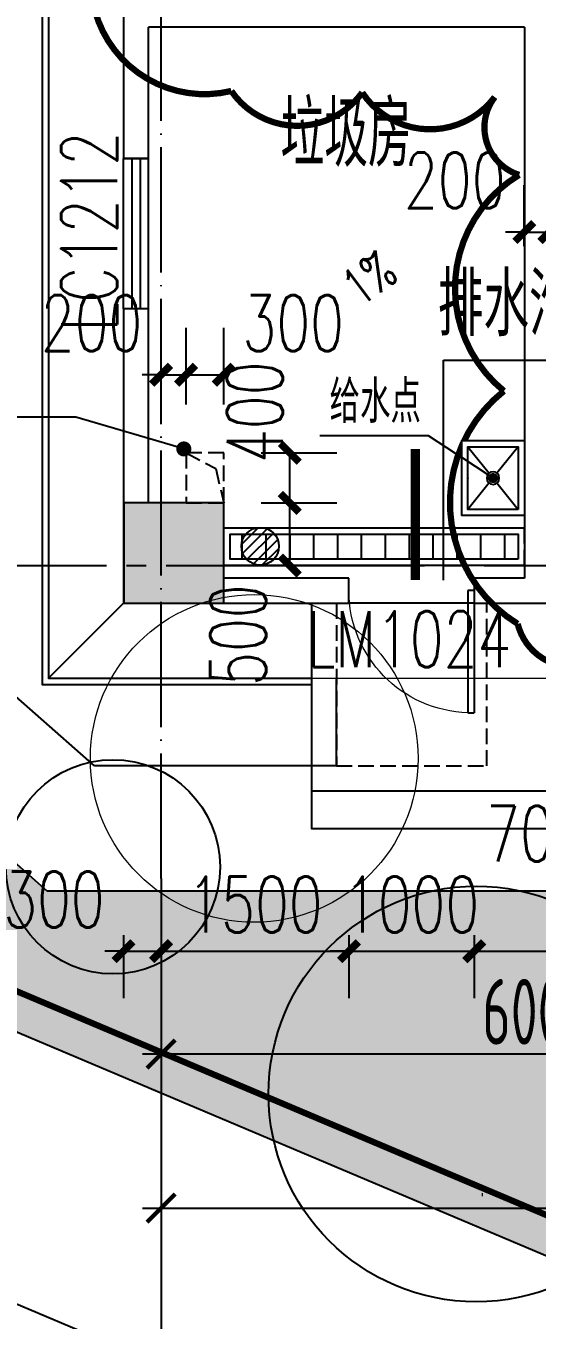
# Model space of a CAD drawing. Header units: millimetres. Extents: x -1048436 to -185795, y -983427 to 400387.
# Drawn here: x -754442 to -750361, y -511119 to -500785 of the extents above; entities that cross this region are included whole.
import ezdxf

# ---------------------------------------------------------------- set-up
doc = ezdxf.new("R2010")
doc.units = ezdxf.units.MM
doc.header["$LTSCALE"] = 500
for name, pattern in [('CENTER', [50.8, 31.75, -6.35, 6.35, -6.35]), ('DASH', [0.35, 0.25, -0.1]), ('DASHDOT', [25.4, 12.7, -6.35, 0, -6.35]), ('一层轴网$0$1#游泳馆轴网$0$DOTE', [2.42, 2, -0.2, 0.02, -0.2]), ('一层轴网$0$CENTER', [50.8, 31.75, -6.35, 6.35, -6.35])]:
    doc.linetypes.add(name, pattern=pattern)
for name, color, linetype in [('A绿-1', 94, 'Continuous'), ('COLUMN', 254, 'Continuous'), ('DIM_LEAD', 3, 'Continuous'), ('DIM_SYMB', 3, 'Continuous'), ('P-COM-地漏', 2, 'Continuous'), ('PUB_DIM', 3, 'Continuous'), ('PUB_HATCH', 8, 'Continuous'), ('PUB_TEXT', 7, 'Continuous'), ('WINDOW', 4, 'Continuous'), ('WINDOW_TEXT', 7, 'Continuous'), ('一层轴网$0$1#游泳馆轴网$0$建-轴线', 1, '一层轴网$0$1#游泳馆轴网$0$DOTE'), ('一层轴网$0$建-符号', 150, 'Continuous'), ('一层轴网$0$建-轴线', 1, '一层轴网$0$CENTER'), ('室外道路', 44, 'Continuous'), ('建-墙', 254, 'Continuous'), ('建-屋面-排水沟落水口', 175, 'Continuous'), ('建-排水沟', 181, 'Continuous'), ('建-文字', 4, 'Continuous'), ('建-洁具', 55, 'Continuous'), ('建-符号', 13, 'Continuous'), ('建-符号-箭头', 13, 'Continuous'), ('建-符号-门编号', 13, 'Continuous'), ('建-门扇', 32, 'Continuous'), ('建筑-洞口', 3, 'Continuous'), ('放坡线', 50, 'DASH'), ('景-平面-绿化填充', 56, 'Continuous'), ('景-软景-乔木', 85, 'Continuous')]:
    doc.layers.add(name, color=color, linetype=linetype)
doc.layers.add('R_道路系统线', color=251, linetype='DASHDOT', lineweight=0)
doc.layers.add('体育', color=243, linetype='Continuous', lineweight=13)
doc.layers.add('建-非打-01', color=6, linetype='Continuous', plot=False)
doc.styles.add('_TCH_DIM', font='SIMPLEX', dxfattribs={"bigfont": 'GBCBIG'})
doc.styles.add('_TCH_DIM_T3', font='SIMPLEX', dxfattribs={"width": 0.705882, "bigfont": 'GBCBIG'})
doc.styles.add('_TCH_WINDOW', font='SIMPLEX', dxfattribs={"height": 3.5, "bigfont": 'GBCBIG'})
doc.styles.add('XD2008', font='xd-hzs.shx', dxfattribs={"width": 0.7, "bigfont": 'xd-hztxt.shx'})
doc.styles.add('一层轴网$0$XD2008_T3', font='xd-hzs.shx', dxfattribs={"width": 0.7, "bigfont": 'xd-hztxt.shx'})
doc.dimstyles.new('_TCH_ARCH&&150', dxfattribs={"dimtxt": 446.25, "dimasz": 150, "dimexe": 375, "dimexo": 450, "dimgap": 150, "dimtad": 1, "dimdec": 0, "dimzin": 0, "dimdsep": 46, "dimtxsty": '_TCH_DIM_T3', "dimblk": 'ARCHTICK', "dimcen": 0.09, "dimclrt": 7, "dimazin": 2, "dimtfac": 1, "dimtdec": 0, "dimtix": 1, "dimtmove": 2, "dimatfit": 3, "dimldrblk": 'ARCHTICK', "dimfxl": 1, "dimtolj": 1, "dimtzin": 0, "dimarcsym": 0})
doc.dimstyles.new('一层轴网$0$XD100&&150', dxfattribs={"dimtxt": 525, "dimasz": 225, "dimexe": 150, "dimexo": 150, "dimgap": 75, "dimtad": 1, "dimdec": 0, "dimdsep": 46, "dimtxsty": '一层轴网$0$XD2008_T3', "dimblk": '一层轴网$0$_ARCHTICK', "dimcen": 2.5, "dimdle": 150, "dimclrt": 7, "dimaunit": 1, "dimadec": 0, "dimazin": 0, "dimtfac": 1, "dimtdec": 0, "dimtix": 1, "dimtmove": 0, "dimatfit": 3, "dimfxl": 1, "dimtolj": 1, "dimtzin": 0, "dimarcsym": 0})
pattern_1 = [(90, (-26937.1, -803185.1), (-997.7955, 997.7955), [264.5807, -1731.0102]), (45, (-26937.1, -803185.1), (-997.7962, 997.7962), [264.5807, -1146.5161]), (135, (-26937.1, -803185.1), (-997.7962, -997.7962), [264.5807, -1146.5161])]

# ---------------------------------------------------------------- blocks, each defined once
blk = doc.blocks.new('桃花心木')
at = {"layer": 'A绿-1', "color": 0}
blk.add_circle((-18.3, -13.6), 1106, dxfattribs=at)
blk = doc.blocks.new('A6')
at = {"layer": 'A绿-1', "color": 0, "lineweight": 0}
blk.add_circle((8.4, 2), 1006.4, dxfattribs=at)
blk = doc.blocks.new('001')
at = {"layer": 'A绿-1', "color": 0}
blk.add_circle((0, 0), 1069, dxfattribs=at)
blk = doc.blocks.new('fdhgh')
at = {"layer": '景-平面-绿化填充'}
h = blk.add_hatch(dxfattribs=at)
h.set_pattern_fill('GRASS', color=256, scale=500, style=0)
h.set_pattern_definition(pattern_1)
edge = h.paths.add_edge_path()
edge.add_line((-1391918, -533384), (-1391918, -500074))
edge.add_line((-1391918, -500074), (-1392920, -492192))
edge.add_line((-1392920, -492192), (-1460021, -492192))
edge.add_line((-1460021, -492192), (-1460021, -494283))
edge.add_arc((-1458021, -494283), 2000, 180, 270)
edge.add_line((-1458021, -496283), (-1434821, -496283))
edge.add_line((-1434821, -496283), (-1434821, -501283))
edge.add_line((-1434821, -501283), (-1452821, -501283))
edge.add_line((-1452821, -501283), (-1452821, -499283))
edge.add_line((-1452821, -499283), (-1458021, -499283))
edge.add_arc((-1458021, -501283), 2000, 90, 180)
edge.add_line((-1460021, -501283), (-1460021, -502283))
edge.add_line((-1460021, -502283), (-1406458, -502283))
edge.add_line((-1406458, -502283), (-1405476, -509988))
edge.add_line((-1405476, -509988), (-1405271, -509962))
edge.add_arc((-1405406, -508971), 1000, 277.7235, 360)
edge.add_line((-1404406, -508971), (-1404666, -506861))
edge.add_line((-1404666, -506861), (-1395440, -505688))
edge.add_line((-1395440, -505688), (-1393762, -518881))
edge.add_line((-1393762, -518881), (-1399615, -519626))
edge.add_arc((-1399489, -520618), 1000, 97.2475, 187.2475)
edge.add_line((-1400481, -520744), (-1400418, -521240))
edge.add_line((-1400418, -521240), (-1393573, -520369))
edge.add_line((-1393573, -520369), (-1391918, -533384))
edge = h.paths.add_edge_path()
edge.add_line((-1460644, -592730), (-1436235, -592730))
edge.add_line((-1436235, -592730), (-1436235, -590271))
edge.add_line((-1436235, -590271), (-1440973, -590271))
edge.add_line((-1440973, -590271), (-1440973, -582660))
edge.add_line((-1440973, -582660), (-1449771, -582659))
edge.add_line((-1449771, -582659), (-1449771, -583259))
edge.add_line((-1449771, -583259), (-1463873, -583259))
edge.add_line((-1463873, -583259), (-1463873, -584960))
edge.add_line((-1463873, -584960), (-1474580, -584960))
edge.add_line((-1474580, -584960), (-1476321, -583426))
edge.add_line((-1476321, -583426), (-1476321, -574192))
edge.add_line((-1476321, -574192), (-1481371, -574192))
edge.add_line((-1481371, -574192), (-1481371, -577350))
edge.add_arc((-1472371, -577350), 9000, 180, 247.0886)
edge.add_line((-1475875, -585640), (-1464599, -590406))
edge.add_arc((-1467358, -599627), 9626, 45.7713, 73.3481, ccw=False)
h = blk.add_hatch(dxfattribs=at)
h.set_pattern_fill('GRASS', color=256, scale=500, style=0)
h.set_pattern_definition(pattern_1)
edge = h.paths.add_edge_path()
edge.add_line((-1481018, -592730), (-1469374, -592730))
edge.add_line((-1469374, -592730), (-1477432, -589324))
edge.add_arc((-1472371, -577350), 13000, 228.3093, 247.0886, ccw=False)
edge.add_line((-1481018, -587058), (-1481018, -592730))
at = {"layer": 'DIM_SYMB'}
blk.add_lwpolyline([(-1481018, -584744, 0.108156), (-1477875, -586966), (-1471627, -589607), (-1464937, -592448)], format="xyb", dxfattribs=at)
at = {"layer": 'R_道路系统线', "linetype": 'CENTER', "ltscale": 0.2}
blk.add_line((-1477875, -586966), (-1465378, -592248), dxfattribs=at)
at = {"layer": '室外道路', "ltscale": 5}
for p, q in [((-1474203, -583960), (-1475321, -582974)), ((-1472273, -583259), (-1472273, -583960)), ((-1474580, -584960), (-1476321, -583426)), ((-1472273, -583960), (-1474203, -583960)), ((-1463873, -584960), (-1474580, -584960)), ((-1475875, -585640), (-1463378, -590922))]:
    blk.add_line(p, q, dxfattribs=at)
at = {"layer": '放坡线', "ltscale": 3, "const_width": 50}
blk.add_lwpolyline([(-1481018, -578314, 0.271348), (-1475758, -585364), (-1463261, -590646, -0.100281), (-1460212, -592730, -0.100281)], format="xyb", dxfattribs=at)
at = {"layer": '景-软景-乔木', "rotation": 359.9453817473567}
for name, p, xscale, yscale, zscale in [('A6', (-1472939, -583902), 1.3, 1.3, 1.3), ('001', (-1474056, -584765), 0.8, 0.8, 0.8), ('桃花心木', (-1471128, -586559), 1.5, 1.5, 1.5)]:
    blk.add_blockref(name, p, dxfattribs=dict(at, xscale=xscale, yscale=yscale, zscale=zscale))
blk = doc.blocks.new('一层轴网$0$_ARCHTICK')
at = {"color": 0, "linetype": 'ByBlock', "const_width": 0.15}
blk.add_lwpolyline([(-0.5, -0.5), (0.5, 0.5)], dxfattribs=at)
blk = doc.blocks.new('*D2897')
at = {"layer": 'Defpoints', "color": 0, "transparency": 16777216}
for p in [(0, -2500), (6000, -2500), (6000, -3900)]:
    blk.add_point(p, dxfattribs=at)
at = {"layer": '一层轴网$0$建-符号', "color": 0, "lineweight": -2, "transparency": 16777216}
for p, q in [((0, -2650), (0, -4050)), ((6000, -2650), (6000, -4050)), ((-150, -3900), (6150, -3900))]:
    blk.add_line(p, q, dxfattribs=at)
at = {"layer": '一层轴网$0$建-符号', "color": 0, "lineweight": -2, "transparency": 16777216, "xscale": 225, "yscale": 225, "zscale": 225, "rotation": 180}
blk.add_blockref('一层轴网$0$_ARCHTICK', (0, -3900), dxfattribs=at)
at = {"layer": '一层轴网$0$建-符号', "color": 0, "lineweight": -2, "transparency": 16777216, "xscale": 225, "yscale": 225, "zscale": 225}
blk.add_blockref('一层轴网$0$_ARCHTICK', (6000, -3900), dxfattribs=at)
at = {"layer": '一层轴网$0$建-符号', "color": 7, "transparency": 16777216, "insert": (3000, -3562.5), "char_height": 525, "attachment_point": 5, "style": '一层轴网$0$XD2008_T3'}
blk.add_mtext('\\A1;6000', dxfattribs=at)
blk = doc.blocks.new('*D2910')
at = {"layer": 'Defpoints', "color": 0, "transparency": 16777216}
for p in [(0, -4275), (74610, -4275), (74610, -5130)]:
    blk.add_point(p, dxfattribs=at)
at = {"layer": '一层轴网$0$建-符号', "color": 0, "lineweight": -2, "transparency": 16777216}
for p, q in [((0, -4425), (0, -5280)), ((74610, -4425), (74610, -5280)), ((-150, -5130), (74760, -5130))]:
    blk.add_line(p, q, dxfattribs=at)
at = {"layer": '一层轴网$0$建-符号', "color": 0, "lineweight": -2, "transparency": 16777216, "xscale": 225, "yscale": 225, "zscale": 225, "rotation": 180}
blk.add_blockref('一层轴网$0$_ARCHTICK', (0, -5130), dxfattribs=at)
at = {"layer": '一层轴网$0$建-符号', "color": 0, "lineweight": -2, "transparency": 16777216, "xscale": 225, "yscale": 225, "zscale": 225}
blk.add_blockref('一层轴网$0$_ARCHTICK', (74610, -5130), dxfattribs=at)
at = {"layer": '一层轴网$0$建-符号', "color": 7, "transparency": 16777216, "insert": (37305, -4793), "char_height": 525, "attachment_point": 5, "style": '一层轴网$0$XD2008_T3'}
blk.add_mtext('\\A1;74610', dxfattribs=at)
blk = doc.blocks.new('sdgfgd')
at = {"layer": '建筑-洞口', "linetype": 'DASH'}
blk.add_lwpolyline([(-753163, -504194), (-753163, -504594), (-752863, -504594), (-752863, -504194), (-753163, -504194), (-752926, -504319), (-752863, -504594)], dxfattribs=at)
blk = doc.blocks.new('PA-P地漏')
at = {"color": 0}
for p, q in [((-99.6, 8.8), (-8.8, 99.6)), ((-92.8, -37.3), (37.3, 92.8)), ((-70.7, -70.7), (70.7, 70.7)), ((-35.3, -93.5), (93.5, 35.3)), ((10.9, -99.4), (99.4, -10.9))]:
    blk.add_line(p, q, dxfattribs=at)
blk.add_circle((0, 0), 100, dxfattribs=at)
blk = doc.blocks.new('_ArchTick')
at = {"color": 0, "linetype": 'ByBlock', "const_width": 0.4}
blk.add_lwpolyline([(-0.5, -0.5), (0.5, 0.5)], dxfattribs=at)
blk = doc.blocks.new('*D1650')
at = {"layer": 'Defpoints', "color": 0, "transparency": 16777216}
for p in [(-752863, -503571), (-753163, -504257), (-752863, -504257)]:
    blk.add_point(p, dxfattribs=at)
at = {"layer": 'PUB_DIM', "color": 0, "lineweight": -2, "transparency": 16777216}
for p, q in [((-753163, -503807), (-753163, -503196)), ((-752863, -503807), (-752863, -503196)), ((-753163, -503571), (-752863, -503571))]:
    blk.add_line(p, q, dxfattribs=at)
at = {"layer": 'PUB_DIM', "color": 0, "lineweight": -2, "transparency": 16777216, "xscale": 150, "yscale": 150, "zscale": 150, "rotation": 180}
blk.add_blockref('_ArchTick', (-753163, -503571), dxfattribs=at)
at = {"layer": 'PUB_DIM', "color": 0, "lineweight": -2, "transparency": 16777216, "xscale": 150, "yscale": 150, "zscale": 150}
blk.add_blockref('_ArchTick', (-752863, -503571), dxfattribs=at)
at = {"layer": 'PUB_DIM', "color": 7, "transparency": 16777216, "insert": (-752308, -503158), "char_height": 446.2, "attachment_point": 5, "style": '_TCH_DIM_T3'}
blk.add_mtext('\\A1;300', dxfattribs=at)
blk = doc.blocks.new('*D1651')
at = {"layer": 'Defpoints', "color": 0, "transparency": 16777216}
for p in [(-753163, -503571), (-753363, -504257), (-753163, -504257)]:
    blk.add_point(p, dxfattribs=at)
at = {"layer": 'PUB_DIM', "color": 0, "lineweight": -2, "transparency": 16777216}
for p, q in [((-753363, -503807), (-753363, -503196)), ((-753163, -503807), (-753163, -503196)), ((-753363, -503571), (-753513, -503571)), ((-753363, -503571), (-753163, -503571)), ((-753163, -503571), (-753013, -503571))]:
    blk.add_line(p, q, dxfattribs=at)
at = {"layer": 'PUB_DIM', "color": 0, "lineweight": -2, "transparency": 16777216, "xscale": 150, "yscale": 150, "zscale": 150}
blk.add_blockref('_ArchTick', (-753363, -503571), dxfattribs=at)
at = {"layer": 'PUB_DIM', "color": 0, "lineweight": -2, "transparency": 16777216, "xscale": 150, "yscale": 150, "zscale": 150, "rotation": 180}
blk.add_blockref('_ArchTick', (-753163, -503571), dxfattribs=at)
at = {"layer": 'PUB_DIM', "color": 7, "transparency": 16777216, "insert": (-753918, -503158), "char_height": 446.2, "attachment_point": 5, "style": '_TCH_DIM_T3'}
blk.add_mtext('\\A1;200', dxfattribs=at)
blk = doc.blocks.new('*D1652')
at = {"layer": 'Defpoints', "color": 0, "transparency": 16777216}
for p in [(-753013, -504194), (-752335, -504194), (-753013, -504594)]:
    blk.add_point(p, dxfattribs=at)
at = {"layer": 'PUB_DIM', "color": 0, "lineweight": -2, "transparency": 16777216}
for p, q in [((-752563, -504194), (-751960, -504194)), ((-752335, -504594), (-752335, -504194)), ((-752563, -504594), (-751960, -504594))]:
    blk.add_line(p, q, dxfattribs=at)
at = {"layer": 'PUB_DIM', "color": 0, "lineweight": -2, "transparency": 16777216, "xscale": 150, "yscale": 150, "zscale": 150}
for p, rotation in [((-752335, -504194), 90), ((-752335, -504594), 270)]:
    blk.add_blockref('_ArchTick', p, dxfattribs=dict(at, rotation=rotation))
at = {"layer": 'PUB_DIM', "color": 7, "transparency": 16777216, "insert": (-752614, -503870), "char_height": 446.2, "attachment_point": 5, "rotation": 90, "style": '_TCH_DIM_T3'}
blk.add_mtext('\\A1;400', dxfattribs=at)
blk = doc.blocks.new('*D1653')
at = {"layer": 'Defpoints', "color": 0, "transparency": 16777216}
for p in [(-753013, -504594), (-752335, -504594), (-753013, -505094)]:
    blk.add_point(p, dxfattribs=at)
at = {"layer": 'PUB_DIM', "color": 0, "lineweight": -2, "transparency": 16777216}
for p, q in [((-752563, -504594), (-751960, -504594)), ((-752335, -505094), (-752335, -504594)), ((-752563, -505094), (-751960, -505094))]:
    blk.add_line(p, q, dxfattribs=at)
at = {"layer": 'PUB_DIM', "color": 0, "lineweight": -2, "transparency": 16777216, "xscale": 150, "yscale": 150, "zscale": 150}
for p, rotation in [((-752335, -504594), 90), ((-752335, -505094), 270)]:
    blk.add_blockref('_ArchTick', p, dxfattribs=dict(at, rotation=rotation))
at = {"layer": 'PUB_DIM', "color": 7, "transparency": 16777216, "insert": (-752747, -505649), "char_height": 446.2, "attachment_point": 5, "rotation": 90, "style": '_TCH_DIM_T3'}
blk.add_mtext('\\A1;500', dxfattribs=at)
blk = doc.blocks.new('*D1849')
at = {"layer": 'Defpoints', "color": 0, "transparency": 16777216}
for p in [(-750263, -502431), (-750463, -502994), (-750263, -502994)]:
    blk.add_point(p, dxfattribs=at)
at = {"layer": 'PUB_DIM', "color": 0, "lineweight": -2, "transparency": 16777216}
for p, q in [((-750463, -502544), (-750463, -502056)), ((-750263, -502544), (-750263, -502056)), ((-750463, -502431), (-750613, -502431)), ((-750463, -502431), (-750263, -502431)), ((-750263, -502431), (-750113, -502431))]:
    blk.add_line(p, q, dxfattribs=at)
at = {"layer": 'PUB_DIM', "color": 0, "lineweight": -2, "transparency": 16777216, "xscale": 150, "yscale": 150, "zscale": 150}
blk.add_blockref('_ArchTick', (-750463, -502431), dxfattribs=at)
at = {"layer": 'PUB_DIM', "color": 0, "lineweight": -2, "transparency": 16777216, "xscale": 150, "yscale": 150, "zscale": 150, "rotation": 180}
blk.add_blockref('_ArchTick', (-750263, -502431), dxfattribs=at)
at = {"layer": 'PUB_DIM', "color": 7, "transparency": 16777216, "insert": (-751018, -502018), "char_height": 446.2, "attachment_point": 5, "style": '_TCH_DIM_T3'}
blk.add_mtext('\\A1;200', dxfattribs=at)
blk = doc.blocks.new('*D2726')
at = {"layer": 'Defpoints', "color": 0, "transparency": 16777216}
for p in [(-753663, -507594), (-753363, -507594), (-753363, -508173)]:
    blk.add_point(p, dxfattribs=at)
at = {"layer": 'PUB_DIM', "color": 0, "lineweight": -2, "transparency": 16777216}
for p, q in [((-753663, -508044), (-753663, -508548)), ((-753363, -508044), (-753363, -508548)), ((-753663, -508173), (-753813, -508173)), ((-753663, -508173), (-753363, -508173)), ((-753363, -508173), (-753213, -508173))]:
    blk.add_line(p, q, dxfattribs=at)
at = {"layer": 'PUB_DIM', "color": 0, "lineweight": -2, "transparency": 16777216, "xscale": 150, "yscale": 150, "zscale": 150}
blk.add_blockref('_ArchTick', (-753663, -508173), dxfattribs=at)
at = {"layer": 'PUB_DIM', "color": 0, "lineweight": -2, "transparency": 16777216, "xscale": 150, "yscale": 150, "zscale": 150, "rotation": 180}
blk.add_blockref('_ArchTick', (-753363, -508173), dxfattribs=at)
at = {"layer": 'PUB_DIM', "color": 7, "transparency": 16777216, "insert": (-754218, -507760), "char_height": 446.2, "attachment_point": 5, "style": '_TCH_DIM_T3'}
blk.add_mtext('\\A1;300', dxfattribs=at)
blk = doc.blocks.new('*D2727')
at = {"layer": 'Defpoints', "color": 0, "transparency": 16777216}
for p in [(-753363, -507594), (-751863, -507594), (-751863, -508173)]:
    blk.add_point(p, dxfattribs=at)
at = {"layer": 'PUB_DIM', "color": 0, "lineweight": -2, "transparency": 16777216}
for p, q in [((-753363, -508044), (-753363, -508548)), ((-751863, -508044), (-751863, -508548)), ((-753363, -508173), (-751863, -508173))]:
    blk.add_line(p, q, dxfattribs=at)
at = {"layer": 'PUB_DIM', "color": 0, "lineweight": -2, "transparency": 16777216, "xscale": 150, "yscale": 150, "zscale": 150, "rotation": 180}
blk.add_blockref('_ArchTick', (-753363, -508173), dxfattribs=at)
at = {"layer": 'PUB_DIM', "color": 0, "lineweight": -2, "transparency": 16777216, "xscale": 150, "yscale": 150, "zscale": 150}
blk.add_blockref('_ArchTick', (-751863, -508173), dxfattribs=at)
at = {"layer": 'PUB_DIM', "color": 7, "transparency": 16777216, "insert": (-752613, -507800), "char_height": 446.2, "attachment_point": 5, "style": '_TCH_DIM_T3'}
blk.add_mtext('\\A1;1500', dxfattribs=at)
blk = doc.blocks.new('*D2728')
at = {"layer": 'Defpoints', "color": 0, "transparency": 16777216}
for p in [(-751863, -507594), (-750863, -507594), (-750863, -508173)]:
    blk.add_point(p, dxfattribs=at)
at = {"layer": 'PUB_DIM', "color": 0, "lineweight": -2, "transparency": 16777216}
for p, q in [((-751863, -508044), (-751863, -508548)), ((-750863, -508044), (-750863, -508548)), ((-751863, -508173), (-752013, -508173)), ((-751863, -508173), (-750863, -508173)), ((-750863, -508173), (-750713, -508173))]:
    blk.add_line(p, q, dxfattribs=at)
at = {"layer": 'PUB_DIM', "color": 0, "lineweight": -2, "transparency": 16777216, "xscale": 150, "yscale": 150, "zscale": 150}
blk.add_blockref('_ArchTick', (-751863, -508173), dxfattribs=at)
at = {"layer": 'PUB_DIM', "color": 0, "lineweight": -2, "transparency": 16777216, "xscale": 150, "yscale": 150, "zscale": 150, "rotation": 180}
blk.add_blockref('_ArchTick', (-750863, -508173), dxfattribs=at)
at = {"layer": 'PUB_DIM', "color": 7, "transparency": 16777216, "insert": (-751363, -507800), "char_height": 446.2, "attachment_point": 5, "style": '_TCH_DIM_T3'}
blk.add_mtext('\\A1;1000', dxfattribs=at)
blk = doc.blocks.new('*D2729')
at = {"layer": 'Defpoints', "color": 0, "transparency": 16777216}
for p in [(-750863, -507594), (-750163, -507594), (-750163, -508173)]:
    blk.add_point(p, dxfattribs=at)
at = {"layer": 'PUB_DIM', "color": 0, "lineweight": -2, "transparency": 16777216}
for p, q in [((-750863, -508044), (-750863, -508548)), ((-750163, -508044), (-750163, -508548)), ((-750863, -508173), (-750163, -508173))]:
    blk.add_line(p, q, dxfattribs=at)
at = {"layer": 'PUB_DIM', "color": 0, "lineweight": -2, "transparency": 16777216, "xscale": 150, "yscale": 150, "zscale": 150, "rotation": 180}
blk.add_blockref('_ArchTick', (-750863, -508173), dxfattribs=at)
at = {"layer": 'PUB_DIM', "color": 0, "lineweight": -2, "transparency": 16777216, "xscale": 150, "yscale": 150, "zscale": 150}
blk.add_blockref('_ArchTick', (-750163, -508173), dxfattribs=at)
at = {"layer": 'PUB_DIM', "color": 7, "transparency": 16777216, "insert": (-750363, -507235), "char_height": 446.2, "attachment_point": 5, "style": '_TCH_DIM_T3'}
blk.add_mtext('\\A1;700', dxfattribs=at)
blk = doc.blocks.new('$DorLib2D$00000001')
for p, q in [((0.45, 0.975), (0.5, 0.975)), ((0.45, 0), (0.45, 0.975)), ((0.5, 0), (0.5, 0.975)), ((0.5, 0), (0.45, 0))]:
    blk.add_line(p, q)
at = {"lineweight": 13}
blk.add_arc((0.475, 0), 0.975, 91.4693, 180, dxfattribs=at)
blk = doc.blocks.new('$TCHSYS$WIN2D')
for p, q in [((-0.5, 0.5), (0.5, 0.5)), ((-0.5, 0.5), (-0.5, -0.5)), ((0.5, 0.5), (0.5, -0.5)), ((0.5, 0.1667), (-0.5, 0.1667)), ((0.5, -0.1667), (-0.5, -0.1667)), ((-0.5, -0.5), (0.5, -0.5))]:
    blk.add_line(p, q)
blk = doc.blocks.new('$lvtry$00000191')
at = {"color": 0}
blk.add_wipeout([(300, -500), (300, 0), (-300, 0), (-300, -500)], dxfattribs=at)
for p, q in [((-250, -50), (-39, -219)), ((39, -219), (250, -50)), ((-250, -450), (-39, -281)), ((39, -281), (250, -450))]:
    blk.add_line(p, q, dxfattribs=at)
for points in [[(300, -500), (300, 0), (-300, 0), (-300, -500)], [(250, -450), (250, -50), (-250, -50), (-250, -450)]]:
    blk.add_lwpolyline(points, close=True, dxfattribs=at)
blk.add_circle((0, -250), 50, dxfattribs=at)
for p in [(0, -50), (0, -250)]:
    blk.add_point(p, dxfattribs=at)
blk = doc.blocks.new('一层轴网')
at = {"layer": '一层轴网$0$1#游泳馆轴网$0$建-轴线'}
blk.add_lwpolyline([(0, -2500), (0, 29500)], dxfattribs=at)
at = {"layer": '一层轴网$0$建-符号'}
blk.add_line((0, -2500), (0, -6670), dxfattribs=at)
at = {"layer": '一层轴网$0$建-轴线', "ltscale": 0.05}
blk.add_line((-2500, 0), (77110, 0), dxfattribs=at)
at = {"layer": '一层轴网$0$建-符号'}
for p1, p2, distance, picture, middle in [((0, -2500), (6000, -2500), -1400, '*D2897', (3000, -3562.5)), ((0, -4275), (74610, -4275), -855, '*D2910', (37305, -4792.5))]:
    dim = blk.add_aligned_dim(p1=p1, p2=p2, distance=distance, dimstyle='一层轴网$0$XD100&&150', dxfattribs=at)
    dim.commit()
    dim.dimension.update_dxf_attribs({"geometry": picture, "text_midpoint": middle})

msp = doc.modelspace()

# ---------------------------------------------------------------- hatches: boundary and pattern name
at = {"layer": 'PUB_HATCH'}
msp.add_hatch(color=256, dxfattribs=at).paths.add_polyline_path([(-753661.4, -504593.8), (-753661.4, -505393.8), (-752861.4, -505393.8), (-752861.4, -504593.8)])
at = {"layer": '建-屋面-排水沟落水口'}
h = msp.add_hatch(dxfattribs=at)
h.set_pattern_fill('LINE', color=256, scale=200, angle=90, style=0)
h.set_pattern_definition([(90, (-967979.46, -190862.53), (-190.5, 1e-14), [])])
edge = h.paths.add_edge_path()
edge.add_line((-750512.7, -505044), (-752811.4, -505044))
edge.add_line((-752811.4, -505044), (-752811.4, -504844))
edge.add_line((-752811.4, -504844), (-750512.7, -504844))

# ---------------------------------------------------------------- linework, layer by layer
for points in [[(-752163.2, -505394), (-752163.2, -507194), (-744762.7, -507194), (-744762.7, -505394)], [(-752163.2, -505394), (-752163.2, -506894), (-744762.7, -506894), (-744762.7, -505394)]]:
    msp.add_lwpolyline(points)
at = {"layer": 'COLUMN'}
for p, q in [((-753661.4, -504593.8), (-753661.4, -505393.8)), ((-752861.4, -504593.8), (-753661.4, -504593.8)), ((-752861.4, -505393.8), (-752861.4, -504593.8)), ((-753661.4, -505393.8), (-752861.4, -505393.8))]:
    msp.add_line(p, q, dxfattribs=at)
at = {"layer": 'DIM_LEAD'}
for p, q in [((-754043.6, -503909.2), (-756357.2, -503909.2)), ((-753181.3, -504163), (-754043.6, -503909.2)), ((-753181.3, -504163), (-754043.6, -503909.2))]:
    msp.add_line(p, q, dxfattribs=at)
at = {"layer": 'DIM_LEAD', "const_width": 60}
msp.add_lwpolyline([(-753152.5, -504171.4, 1), (-753210.1, -504154.5, 1)], format="xyb", close=True, dxfattribs=at)
msp.add_lwpolyline([(-753152.5, -504171.4, 1), (-753210.1, -504154.5, 1)], format="xyb", close=True, dxfattribs=at)
at = {"layer": '体育', "linetype": 'Continuous', "ltscale": 50}
msp.add_lwpolyline([(-750798.8, -510105.2), (-750800.3, -510129.3)], dxfattribs=at)
at = {"layer": '建-墙'}
for p, q in [((-753662.7, -500694), (-753662.7, -501844)), ((-750462.7, -500794), (-753462.7, -500794)), ((-753462.7, -501844), (-753462.7, -500794)), ((-753662.7, -501844), (-753462.7, -501844)), ((-753462.7, -503044), (-753662.7, -503044)), ((-753662.7, -503044), (-753662.7, -505394)), ((-753462.7, -504593.8), (-753462.7, -503044)), ((-751863.2, -505194), (-752861.4, -505194)), ((-751863.2, -505394), (-751863.2, -505194)), ((-750462.7, -505194), (-750863.2, -505194)), ((-750863.2, -505194), (-750863.2, -505394)), ((-753662.7, -505394), (-751863.2, -505394)), ((-750863.2, -505394), (-750362.7, -505394)), ((-750362.7, -505394), (-750162.7, -505394))]:
    msp.add_line(p, q, dxfattribs=at)
at = {"layer": '建-墙', "linetype": 'DASH', "const_width": 10}
msp.add_lwpolyline([(-753662.7, -484394), (-754262.7, -484394), (-754262.7, -505994), (-746961.4, -505994), (-746961.4, -505394)], dxfattribs=at)
at = {"layer": '建-墙', "linetype": 'DASH'}
msp.add_lwpolyline([(-751963.2, -505394), (-751963.2, -506694), (-750763.2, -506694), (-750763.2, -505394)], dxfattribs=at)
at = {"layer": '建-屋面-排水沟落水口'}
for points in [[(-754312.7, -494294), (-754312.7, -506044), (-752163.2, -506044)], [(-754262.7, -494294), (-754262.7, -505994), (-752163.2, -505994)], [(-754262.7, -505994), (-753662.7, -505394)]]:
    msp.add_lwpolyline(points, dxfattribs=at)
at = {"layer": '建-屋面-排水沟落水口', "ltscale": 0.3}
for points in [[(-750462.7, -505094), (-752861.4, -505094), (-752861.4, -504794), (-750462.7, -504794), (-750462.7, -504794), (-750462.7, -504794), (-750462.7, -505094), (-750462.7, -505094)], [(-750512.7, -505044), (-750512.7, -505044), (-752811.4, -505044), (-752811.4, -504844), (-750512.7, -504844)]]:
    msp.add_lwpolyline(points, dxfattribs=at)
msp.add_lwpolyline([(-750512.7, -505044), (-752811.4, -505044), (-752811.4, -504844), (-750734.5, -504844), (-750512.7, -504844), (-750512.7, -505044)], close=True, dxfattribs=at)
at = {"layer": '建-排水沟', "linetype": 'DASH'}
for p, q in [((-752861.4, -504794), (-750462.7, -504794)), ((-750462.7, -505094), (-750462.7, -504794)), ((-752861.4, -505094), (-751861.4, -505094)), ((-750611.4, -505094), (-752861.4, -505094)), ((-750549, -505094), (-750511.4, -505094))]:
    msp.add_line(p, q, dxfattribs=at)
at = {"layer": '建-符号'}
for p, q in [((-751107.8, -503453.1), (-748692.8, -503453.1)), ((-751107.8, -505210.5), (-751107.8, -503453.1)), ((-751227.3, -504059.3), (-752095.5, -504059.3))]:
    msp.add_line(p, q, dxfattribs=at)
at = {"layer": '建-符号', "const_width": 75}
msp.add_lwpolyline([(-751332.8, -505210.5), (-751332.8, -504163.3)], dxfattribs=at)
at = {"layer": '建-符号-箭头'}
msp.add_lwpolyline([(-750785.6, -502432.3, 0, 0, 0), (-752120.8, -503428.9, 80, 0, 0), (-752361.2, -503608.3, 0, 0, 0)], format="xyseb", dxfattribs=at)
at = {"layer": '建-门扇'}
msp.add_line((-750863.2, -505394), (-751863.2, -505394), dxfattribs=at)
at = {"layer": '建-非打-01', "color": 5, "const_width": 50}
msp.add_lwpolyline([(-753918.2, -500321.2, -0.5205671), (-752428.3, -500195.5, -0.5205671), (-750590.1, -500166.5, -0.5205671), (-748780.9, -500166.5, -0.5205671), (-747639.3, -500282.5, -0.5205671), (-746797.6, -500330.9, -0.5205671), (-746361.4, -500458, -0.5205671), (-746601.7, -502833.9, -0.5205671), (-746504.1, -504842.3, -0.5205671), (-746528.4, -505364.8, -0.5205671), (-749823.2, -505826.5, -0.5205671), (-750516.2, -505559.2, -0.5205671), (-750625.6, -503700.2, -0.5205671), (-750504, -501974.9, -0.5205671), (-750699.1, -501353.4, -0.5205671), (-751756.8, -501316.9, -0.5205671), (-752802.4, -501304.8, -0.5205671), (-753918.2, -500321.2)], format="xyb", dxfattribs=at)

# ---------------------------------------------------------------- block references
for name, p in [('fdhgh', (720308.8, 77265.7)), ('一层轴网', (-753362.7, -505094)), ('sdgfgd', (0, 0))]:
    msp.add_blockref(name, p)
at = {"layer": 'P-COM-地漏', "color": 0, "xscale": 1.5, "yscale": 1.5, "zscale": 1.5}
msp.add_blockref('PA-P地漏', (-752571.6, -504940.2), dxfattribs=at)
at = {"layer": 'WINDOW'}
ref = msp.add_blockref('$TCHSYS$WIN2D', (-753562.7, -502444), dxfattribs=dict(at, xscale=-1200, yscale=200, zscale=-1200, rotation=270))
ref.add_attrib('A', 'LC1212', (-753714.6, -503224), dxfattribs={"layer": 'WINDOW_TEXT', "height": 446.25, "rotation": 90, "style": '_TCH_WINDOW', "width": 0.705882})
at = {"layer": '建-门扇'}
ref = msp.add_blockref('$DorLib2D$00000001', (-751363.2, -505294), dxfattribs=dict(at, xscale=-1000, yscale=1000, zscale=200, rotation=180))
ref.add_attrib('A', 'LM1024', (-752200.9, -505905.5), dxfattribs={"layer": '建-符号-门编号', "height": 446.25, "style": '_TCH_WINDOW', "width": 0.705882})

# ---------------------------------------------------------------- texts
at = {"layer": 'PUB_TEXT', "style": '_TCH_DIM'}
msp.add_text('排水沟', height=506.38, dxfattribs=at).set_placement((-751153.9, -503262.1))
at = {"layer": '建-文字', "style": 'XD2008', "width": 0.7}
msp.add_text('垃圾房', height=525, dxfattribs=at).set_placement((-752409.4, -501909.6))
at = {"layer": '建-文字', "style": '_TCH_DIM', "width": 0.705882}
msp.add_text('1%', height=297.5, rotation=36.73669, dxfattribs=at).set_placement((-751772.4, -503037.8))
at = {"layer": '建-文字', "style": '_TCH_DIM'}
msp.add_text('给水点', height=337.59, dxfattribs=at).set_placement((-752017.4, -503954.3))

# ---------------------------------------------------------------- dimensions: what is measured, and where the dimension line sits
at = {"layer": 'PUB_DIM'}
for base, p1, p2, angle, picture, middle in [((-750262.7, -502430.8), (-750462.7, -502994), (-750262.7, -502994), 360, '*D1849', (-751017.7, -502018.3)), ((-753162.7, -503571), (-753362.7, -504256.8), (-753162.7, -504256.8), 0, '*D1651', (-753917.7, -503158.5)), ((-752862.7, -503571), (-753162.7, -504256.8), (-752862.7, -504256.8), 0, '*D1650', (-752307.7, -503158.5)), ((-752335, -504194), (-753012.7, -504593.8), (-753012.7, -504194), 90, '*D1652', (-752614.2, -503869.8)), ((-752335, -504593.8), (-753012.7, -505094), (-753012.7, -504593.8), 90, '*D1653', (-752747.5, -505649)), ((-750162.6807, -508172.7829), (-750863.156, -507594.0047), (-750162.6807, -507594.0047), 0, '*D2729', (-750362.6807, -507235.2829)), ((-753362.7, -508172.8), (-753662.7, -507594), (-753362.7, -507594), 0, '*D2726', (-754217.7, -507760.3))]:
    dim = msp.add_linear_dim(base=base, p1=p1, p2=p2, angle=angle, dimstyle='_TCH_ARCH&&150', dxfattribs=at)
    dim.commit()
    dim.dimension.update_dxf_attribs({"geometry": picture, "text_midpoint": middle, "dimtype": 129})
for p1, p2, distance, picture, middle in [((-753362.6807, -507594.0047), (-751863.156, -507594.0047), -578.7782, '*D2727', (-752612.9184, -507799.6579)), ((-751863.2, -507594), (-750863.2, -507594), -578.8, '*D2728', (-751363.2, -507799.7))]:
    dim = msp.add_aligned_dim(p1=p1, p2=p2, distance=distance, dimstyle='_TCH_ARCH&&150', dxfattribs=at)
    dim.commit()
    dim.dimension.update_dxf_attribs({"geometry": picture, "text_midpoint": middle})

# ---------------------------------------------------------------- next in the draw order: block references
at = {"layer": '建-洁具', "yscale": -1, "rotation": 270}
msp.add_blockref('$lvtry$00000191', (-750962.7, -504395.5), dxfattribs=at)

# ---------------------------------------------------------------- next in the draw order: linework, layer by layer
at = {"layer": '建-墙'}
msp.add_line((-750462.7, -500794), (-750462.7, -505194), dxfattribs=at)
at = {"layer": '建-符号'}
msp.add_line((-750712.7, -504395.5), (-751227.3, -504059.3), dxfattribs=at)
at = {"layer": '建-符号', "const_width": 40}
msp.add_lwpolyline([(-750695.9, -504406.4, 1), (-750729.4, -504384.5, 1)], format="xyb", close=True, dxfattribs=at)

doc.saveas('drawing.dxf')
